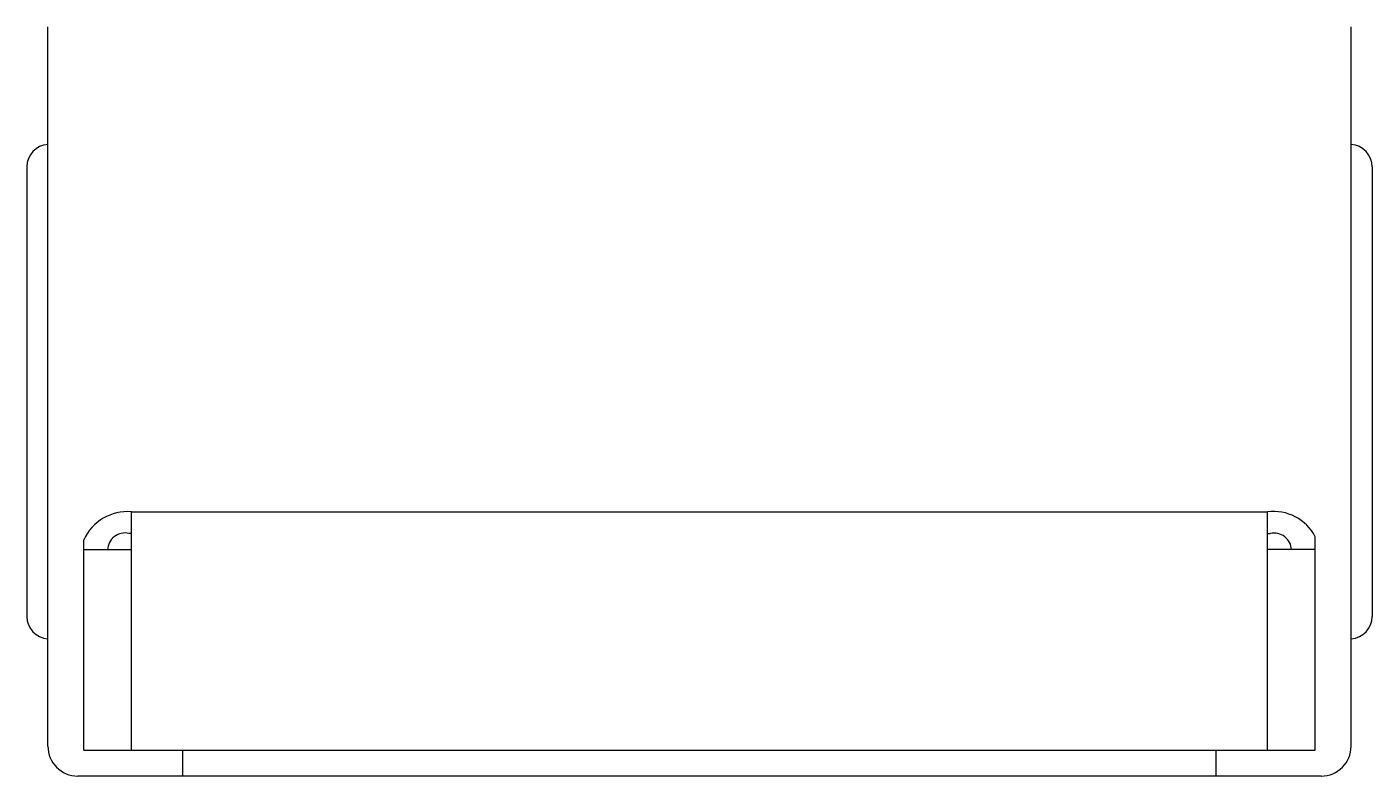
# Model space of a CAD drawing. Header units: inches. Extents: x -2.81 to 2.81, y 0 to 3.12.
import ezdxf

# ---------------------------------------------------------------- set-up
doc = ezdxf.new("R2010")
doc.units = ezdxf.units.IN
doc.header["$MEASUREMENT"] = 0

msp = doc.modelspace()

# ---------------------------------------------------------------- linework, layer by layer
at = {"color": 0}
for p, q in [((-2.7188, 0.125), (-2.7188, 3.125)), ((2.7188, 0.125), (2.7188, 3.125)), ((-2.37, 1.1025), (2.37, 1.1025)), ((-2.569, 0.1075), (-2.569, 0.9855)), ((2.569, 0.1075), (2.569, 0.9981)), ((-2.569, 0.1075), (-2.1563, 0.1075)), ((-2.1563, 0), (-2.1563, 0.1075)), ((2.1562, 0), (2.1562, 0.1075)), ((2.1562, 0.1075), (2.569, 0.1075)), ((2.5938, 0), (-2.5938, 0))]:
    msp.add_line(p, q, dxfattribs=at)
for p, q in [((-2.8062, 2.5411), (-2.8062, 0.6661)), ((2.8062, 2.5411), (2.8062, 0.6661)), ((-2.37, 0.1075), (-2.37, 1.1025)), ((2.37, 0.1075), (2.37, 1.1025)), ((-2.37, 1.0125), (-2.3804, 1.0124)), ((2.37, 1.0125), (2.3816, 1.0123)), ((-2.37, 0.9437), (-2.569, 0.9437)), ((2.37, 0.9468), (2.569, 0.9468)), ((-2.1563, 0.1075), (2.1562, 0.1075))]:
    msp.add_line(p, q)
for centre, radius, start, end in [((-2.7125, 2.5411), 0.0938, 93.8512, 180), ((2.7125, 2.5411), 0.0938, 0, 86.1488), ((-2.3962, 0.9403), 0.0739, 77.6411, 177.2961), ((2.3965, 0.9402), 0.0736, 2.6699, 101.613), ((-2.7125, 0.6661), 0.0938, 179.8844, 266.1488), ((2.7125, 0.6661), 0.0938, 273.8512, 0.1156)]:
    msp.add_arc(centre, radius, start, end)
for centre, radius, start, end in [((-2.3866, 0.9031), 0.2001, 85.2122, 155.6813), ((2.3944, 0.9073), 0.1967, 27.4819, 97.146), ((-2.5938, 0.125), 0.125, 180, 270), ((2.5938, 0.125), 0.125, 270, 0)]:
    msp.add_arc(centre, radius, start, end, dxfattribs=at)

doc.saveas('drawing.dxf')
